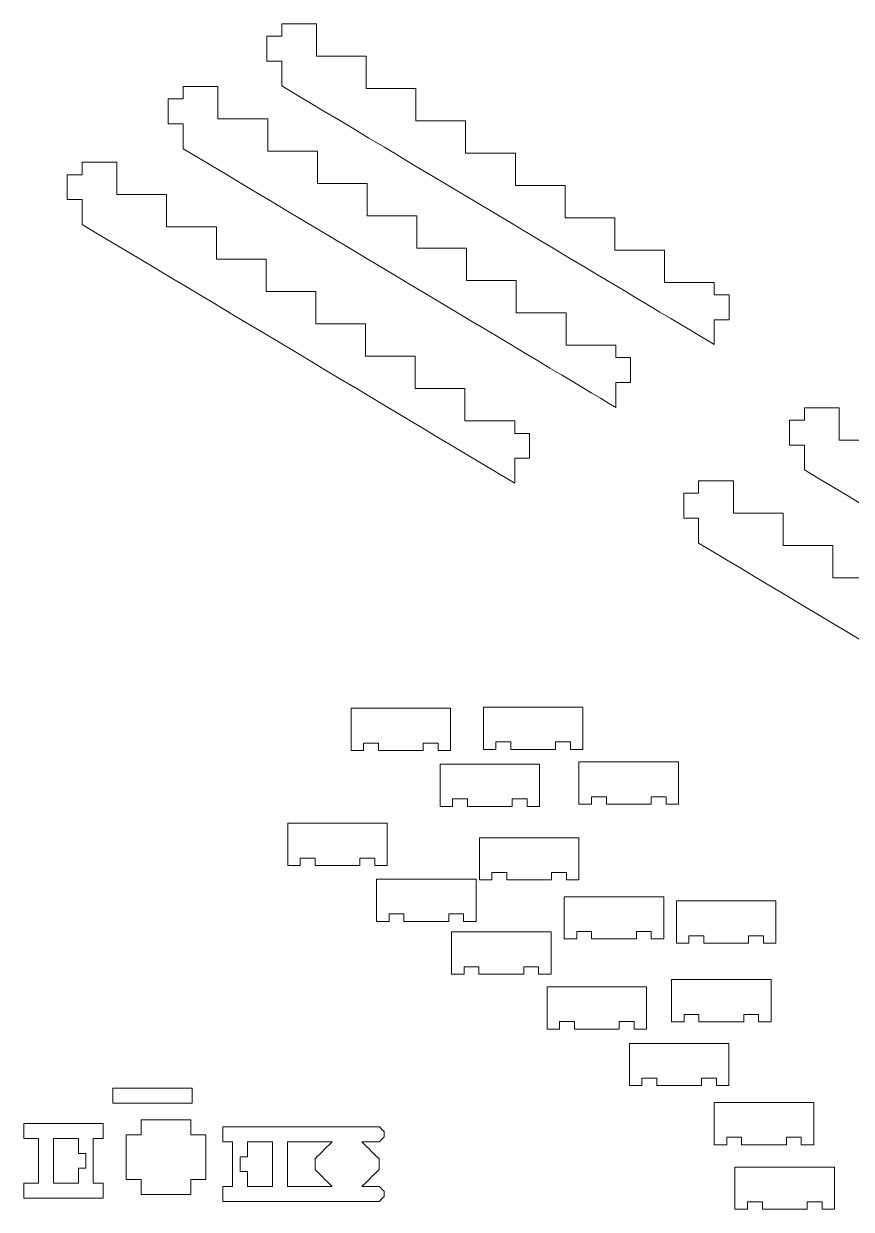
# Model space of a CAD drawing. Header units: millimetres. Extents: x -5059 to 5976, y -2595 to 3315.
# Drawn here: x -3129.2 to -2796.3, y 311.6 to 788.2 of the extents above; entities that cross this region are included whole.
import ezdxf

# ---------------------------------------------------------------- set-up
doc = ezdxf.new("R2010")
doc.units = ezdxf.units.MM
doc.header["$MEASUREMENT"] = 0
doc.layers.add('Layer 1', color=7, linetype='Continuous')

msp = doc.modelspace()

# ---------------------------------------------------------------- linework, layer by layer
at = {"layer": 'Layer 1', "color": 18, "lineweight": 9}
for points in [[(-3011.4274, 788.2408), (-3016.0941, 788.2408), (-3023.0941, 788.2408), (-3025.4274, 788.2408)], [(-3025.4274, 788.2408), (-3025.4274, 786.5742), (-3025.4274, 784.0742), (-3025.4274, 783.2408)], [(-3011.4274, 775.2408), (-3011.4274, 779.5742), (-3011.4274, 786.0742), (-3011.4274, 788.2408)], [(-3025.4274, 783.2408), (-3027.4274, 783.2408), (-3030.4274, 783.2408), (-3031.4274, 783.2408)], [(-3031.4274, 783.2408), (-3031.4274, 779.9075), (-3031.4274, 774.9075), (-3031.4274, 773.2408)], [(-3031.4274, 773.2408), (-3029.4274, 773.2408), (-3026.4274, 773.2408), (-3025.4274, 773.2408)], [(-3025.4274, 773.2408), (-3025.4274, 769.9075), (-3025.4274, 764.9075), (-3025.4274, 763.2408)], [(-2991.4274, 775.2408), (-2998.0941, 775.2408), (-3008.0941, 775.2408), (-3011.4274, 775.2408)], [(-2991.4274, 762.2408), (-2991.4274, 766.5742), (-2991.4274, 773.0742), (-2991.4274, 775.2408)], [(-3051.0601, 763.0017), (-3055.7268, 763.0017), (-3062.7268, 763.0017), (-3065.0601, 763.0017)], [(-3065.0601, 763.0017), (-3065.0601, 761.335), (-3065.0601, 758.835), (-3065.0601, 758.0017)], [(-3051.0601, 750.0017), (-3051.0601, 754.335), (-3051.0601, 760.835), (-3051.0601, 763.0017)], [(-3025.4274, 763.2408), (-2967.4274, 728.5742), (-2880.4274, 676.5742), (-2851.4274, 659.2408)], [(-3065.0601, 758.0017), (-3067.0601, 758.0017), (-3070.0601, 758.0017), (-3071.0601, 758.0017)], [(-3071.0601, 758.0017), (-3071.0601, 754.6683), (-3071.0601, 749.6683), (-3071.0601, 748.0017)], [(-2971.4274, 762.2408), (-2978.0941, 762.2408), (-2988.0941, 762.2408), (-2991.4274, 762.2408)], [(-2971.4274, 749.2408), (-2971.4274, 753.5742), (-2971.4274, 760.0742), (-2971.4274, 762.2408)], [(-3031.0601, 750.0017), (-3037.7268, 750.0017), (-3047.7268, 750.0017), (-3051.0601, 750.0017)], [(-3031.0601, 737.0017), (-3031.0601, 741.335), (-3031.0601, 747.835), (-3031.0601, 750.0017)], [(-2951.4274, 749.2408), (-2958.0941, 749.2408), (-2968.0941, 749.2408), (-2971.4274, 749.2408)], [(-2951.4274, 736.2408), (-2951.4274, 740.5742), (-2951.4274, 747.0742), (-2951.4274, 749.2408)], [(-3071.0601, 748.0017), (-3069.0601, 748.0017), (-3066.0601, 748.0017), (-3065.0601, 748.0017)], [(-3065.0601, 748.0017), (-3065.0601, 744.6683), (-3065.0601, 739.6683), (-3065.0601, 738.0017)], [(-3065.0601, 738.0017), (-3007.0601, 703.335), (-2920.0601, 651.335), (-2891.0601, 634.0017)], [(-3011.0601, 737.0017), (-3017.7268, 737.0017), (-3027.7268, 737.0017), (-3031.0601, 737.0017)], [(-3011.0601, 724.0017), (-3011.0601, 728.335), (-3011.0601, 734.835), (-3011.0601, 737.0017)], [(-2931.4274, 736.2408), (-2938.0941, 736.2408), (-2948.0941, 736.2408), (-2951.4274, 736.2408)], [(-2931.4274, 723.2408), (-2931.4274, 727.5742), (-2931.4274, 734.0742), (-2931.4274, 736.2408)], [(-3091.7001, 732.5217), (-3096.3667, 732.5217), (-3103.3667, 732.5217), (-3105.7001, 732.5217)], [(-3105.7001, 732.5217), (-3105.7001, 730.8551), (-3105.7001, 728.3551), (-3105.7001, 727.5217)], [(-3091.7001, 719.5217), (-3091.7001, 723.8551), (-3091.7001, 730.3551), (-3091.7001, 732.5217)], [(-3105.7001, 727.5217), (-3107.7001, 727.5217), (-3110.7001, 727.5217), (-3111.7001, 727.5217)], [(-3111.7001, 727.5217), (-3111.7001, 724.1884), (-3111.7001, 719.1884), (-3111.7001, 717.5217)], [(-2991.0601, 724.0017), (-2997.7268, 724.0017), (-3007.7268, 724.0017), (-3011.0601, 724.0017)], [(-2991.0601, 711.0017), (-2991.0601, 715.335), (-2991.0601, 721.835), (-2991.0601, 724.0017)], [(-2911.4274, 723.2408), (-2918.0941, 723.2408), (-2928.0941, 723.2408), (-2931.4274, 723.2408)], [(-2911.4274, 710.2408), (-2911.4274, 714.5742), (-2911.4274, 721.0742), (-2911.4274, 723.2408)], [(-3111.7001, 717.5217), (-3109.7001, 717.5217), (-3106.7001, 717.5217), (-3105.7001, 717.5217)], [(-3105.7001, 717.5217), (-3105.7001, 714.1884), (-3105.7001, 709.1884), (-3105.7001, 707.5217)], [(-3071.7001, 719.5217), (-3078.3667, 719.5217), (-3088.3667, 719.5217), (-3091.7001, 719.5217)], [(-3071.7001, 706.5217), (-3071.7001, 710.8551), (-3071.7001, 717.3551), (-3071.7001, 719.5217)], [(-2971.0601, 711.0017), (-2977.7268, 711.0017), (-2987.7268, 711.0017), (-2991.0601, 711.0017)], [(-2971.0601, 698.0017), (-2971.0601, 702.335), (-2971.0601, 708.835), (-2971.0601, 711.0017)], [(-2891.4274, 710.2408), (-2898.0941, 710.2408), (-2908.0941, 710.2408), (-2911.4274, 710.2408)], [(-2891.4274, 697.2408), (-2891.4274, 701.5742), (-2891.4274, 708.0742), (-2891.4274, 710.2408)], [(-3105.7001, 707.5217), (-3047.7001, 672.8551), (-2960.7001, 620.8551), (-2931.7001, 603.5217)], [(-3051.7001, 706.5217), (-3058.3667, 706.5217), (-3068.3667, 706.5217), (-3071.7001, 706.5217)], [(-3051.7001, 693.5217), (-3051.7001, 697.8551), (-3051.7001, 704.3551), (-3051.7001, 706.5217)], [(-2951.0601, 698.0017), (-2957.7268, 698.0017), (-2967.7268, 698.0017), (-2971.0601, 698.0017)], [(-2951.0601, 685.0017), (-2951.0601, 689.335), (-2951.0601, 695.835), (-2951.0601, 698.0017)], [(-2871.4274, 697.2408), (-2878.0941, 697.2408), (-2888.0941, 697.2408), (-2891.4274, 697.2408)], [(-2871.4274, 684.2408), (-2871.4274, 688.5742), (-2871.4274, 695.0742), (-2871.4274, 697.2408)], [(-3031.7001, 693.5217), (-3038.3667, 693.5217), (-3048.3667, 693.5217), (-3051.7001, 693.5217)], [(-3031.7001, 680.5217), (-3031.7001, 684.8551), (-3031.7001, 691.3551), (-3031.7001, 693.5217)], [(-2931.0601, 685.0017), (-2937.7268, 685.0017), (-2947.7268, 685.0017), (-2951.0601, 685.0017)], [(-2931.0601, 672.0017), (-2931.0601, 676.335), (-2931.0601, 682.835), (-2931.0601, 685.0017)], [(-2851.4274, 684.2408), (-2858.0941, 684.2408), (-2868.0941, 684.2408), (-2871.4274, 684.2408)], [(-2851.4274, 679.2408), (-2851.4274, 680.9075), (-2851.4274, 683.4075), (-2851.4274, 684.2408)], [(-3011.7001, 680.5217), (-3018.3667, 680.5217), (-3028.3667, 680.5217), (-3031.7001, 680.5217)], [(-3011.7001, 667.5217), (-3011.7001, 671.8551), (-3011.7001, 678.3551), (-3011.7001, 680.5217)], [(-2845.4274, 679.2408), (-2847.4274, 679.2408), (-2850.4274, 679.2408), (-2851.4274, 679.2408)], [(-2845.4274, 669.2408), (-2845.4274, 672.5742), (-2845.4274, 677.5742), (-2845.4274, 679.2408)], [(-2991.7001, 667.5217), (-2998.3667, 667.5217), (-3008.3667, 667.5217), (-3011.7001, 667.5217)], [(-2991.7001, 654.5217), (-2991.7001, 658.8551), (-2991.7001, 665.3551), (-2991.7001, 667.5217)], [(-2911.0601, 672.0017), (-2917.7268, 672.0017), (-2927.7268, 672.0017), (-2931.0601, 672.0017)], [(-2911.0601, 659.0017), (-2911.0601, 663.335), (-2911.0601, 669.835), (-2911.0601, 672.0017)], [(-2851.4274, 659.2408), (-2851.4274, 662.5742), (-2851.4274, 667.5742), (-2851.4274, 669.2408)], [(-2851.4274, 669.2408), (-2849.4274, 669.2408), (-2846.4274, 669.2408), (-2845.4274, 669.2408)], [(-2891.0601, 659.0017), (-2897.7268, 659.0017), (-2907.7268, 659.0017), (-2911.0601, 659.0017)], [(-2891.0601, 654.0017), (-2891.0601, 655.6683), (-2891.0601, 658.1683), (-2891.0601, 659.0017)], [(-2971.7001, 654.5217), (-2978.3667, 654.5217), (-2988.3667, 654.5217), (-2991.7001, 654.5217)], [(-2971.7001, 641.5217), (-2971.7001, 645.8551), (-2971.7001, 652.3551), (-2971.7001, 654.5217)], [(-2885.0601, 654.0017), (-2887.0601, 654.0017), (-2890.0601, 654.0017), (-2891.0601, 654.0017)], [(-2885.0601, 644.0017), (-2885.0601, 647.335), (-2885.0601, 652.335), (-2885.0601, 654.0017)], [(-2891.0601, 634.0017), (-2891.0601, 637.335), (-2891.0601, 642.335), (-2891.0601, 644.0017)], [(-2891.0601, 644.0017), (-2889.0601, 644.0017), (-2886.0601, 644.0017), (-2885.0601, 644.0017)], [(-2951.7001, 641.5217), (-2958.3667, 641.5217), (-2968.3667, 641.5217), (-2971.7001, 641.5217)], [(-2951.7001, 628.5217), (-2951.7001, 632.8551), (-2951.7001, 639.3551), (-2951.7001, 641.5217)], [(-2801.1291, 633.8202), (-2805.7958, 633.8202), (-2812.7958, 633.8202), (-2815.1291, 633.8202)], [(-2815.1291, 633.8202), (-2815.1291, 632.1535), (-2815.1291, 629.6535), (-2815.1291, 628.8202)], [(-2801.1291, 620.8202), (-2801.1291, 625.1535), (-2801.1291, 631.6535), (-2801.1291, 633.8202)], [(-2931.7001, 628.5217), (-2938.3667, 628.5217), (-2948.3667, 628.5217), (-2951.7001, 628.5217)], [(-2931.7001, 623.5217), (-2931.7001, 625.1884), (-2931.7001, 627.6884), (-2931.7001, 628.5217)], [(-2815.1291, 628.8202), (-2817.1291, 628.8202), (-2820.1291, 628.8202), (-2821.1291, 628.8202)], [(-2821.1291, 628.8202), (-2821.1291, 625.4868), (-2821.1291, 620.4868), (-2821.1291, 618.8202)], [(-2925.7001, 623.5217), (-2927.7001, 623.5217), (-2930.7001, 623.5217), (-2931.7001, 623.5217)], [(-2925.7001, 613.5217), (-2925.7001, 616.8551), (-2925.7001, 621.8551), (-2925.7001, 623.5217)], [(-2781.1291, 620.8202), (-2787.7958, 620.8202), (-2797.7958, 620.8202), (-2801.1291, 620.8202)], [(-2821.1291, 618.8202), (-2819.1291, 618.8202), (-2816.1291, 618.8202), (-2815.1291, 618.8202)], [(-2815.1291, 618.8202), (-2815.1291, 615.4868), (-2815.1291, 610.4868), (-2815.1291, 608.8202)], [(-2931.7001, 603.5217), (-2931.7001, 606.8551), (-2931.7001, 611.8551), (-2931.7001, 613.5217)], [(-2931.7001, 613.5217), (-2929.7001, 613.5217), (-2926.7001, 613.5217), (-2925.7001, 613.5217)], [(-2815.1291, 608.8202), (-2757.1291, 574.1535), (-2670.1291, 522.1535), (-2641.1291, 504.8202)], [(-2843.7267, 604.4511), (-2848.3933, 604.4511), (-2855.3933, 604.4511), (-2857.7267, 604.4511)], [(-2857.7267, 604.4511), (-2857.7267, 602.7845), (-2857.7267, 600.2845), (-2857.7267, 599.4511)], [(-2843.7267, 591.4511), (-2843.7267, 595.7845), (-2843.7267, 602.2845), (-2843.7267, 604.4511)], [(-2857.7267, 599.4511), (-2859.7267, 599.4511), (-2862.7267, 599.4511), (-2863.7267, 599.4511)], [(-2863.7267, 599.4511), (-2863.7267, 596.1178), (-2863.7267, 591.1178), (-2863.7267, 589.4511)], [(-2823.7267, 591.4511), (-2830.3933, 591.4511), (-2840.3933, 591.4511), (-2843.7267, 591.4511)], [(-2823.7267, 578.4511), (-2823.7267, 582.7845), (-2823.7267, 589.2845), (-2823.7267, 591.4511)], [(-2863.7267, 589.4511), (-2861.7267, 589.4511), (-2858.7267, 589.4511), (-2857.7267, 589.4511)], [(-2857.7267, 589.4511), (-2857.7267, 586.1178), (-2857.7267, 581.1178), (-2857.7267, 579.4511)], [(-2857.7267, 579.4511), (-2799.7267, 544.7845), (-2712.7267, 492.7845), (-2683.7267, 475.4511)], [(-2803.7267, 578.4511), (-2810.3933, 578.4511), (-2820.3933, 578.4511), (-2823.7267, 578.4511)], [(-2803.7267, 565.4511), (-2803.7267, 569.7845), (-2803.7267, 576.2845), (-2803.7267, 578.4511)], [(-2783.7267, 565.4511), (-2790.3933, 565.4511), (-2800.3933, 565.4511), (-2803.7267, 565.4511)], [(-2957.4591, 513.0222), (-2970.7924, 513.0222), (-2990.7924, 513.0222), (-2997.4591, 513.0222)], [(-2997.4591, 513.0222), (-2997.4591, 507.3555), (-2997.4591, 498.8555), (-2997.4591, 496.0222)], [(-2957.4591, 496.0222), (-2957.4591, 501.6889), (-2957.4591, 510.1889), (-2957.4591, 513.0222)], [(-2904.2535, 513.4951), (-2917.5868, 513.4951), (-2937.5868, 513.4951), (-2944.2535, 513.4951)], [(-2944.2535, 513.4951), (-2944.2535, 507.8284), (-2944.2535, 499.3284), (-2944.2535, 496.4951)], [(-2904.2535, 496.4951), (-2904.2535, 502.1618), (-2904.2535, 510.6618), (-2904.2535, 513.4951)], [(-2997.4591, 496.0222), (-2995.7924, 496.0222), (-2993.2924, 496.0222), (-2992.4591, 496.0222)], [(-2992.4591, 496.0222), (-2992.4591, 497.0222), (-2992.4591, 498.5222), (-2992.4591, 499.0222)], [(-2992.4591, 499.0222), (-2990.4591, 499.0222), (-2987.4591, 499.0222), (-2986.4591, 499.0222)], [(-2986.4591, 499.0222), (-2986.4591, 498.0222), (-2986.4591, 496.5222), (-2986.4591, 496.0222)], [(-2986.4591, 496.0222), (-2980.4591, 496.0222), (-2971.4591, 496.0222), (-2968.4591, 496.0222)], [(-2968.4591, 496.0222), (-2968.4591, 497.0222), (-2968.4591, 498.5222), (-2968.4591, 499.0222)], [(-2968.4591, 499.0222), (-2966.4591, 499.0222), (-2963.4591, 499.0222), (-2962.4591, 499.0222)], [(-2962.4591, 499.0222), (-2962.4591, 498.0222), (-2962.4591, 496.5222), (-2962.4591, 496.0222)], [(-2962.4591, 496.0222), (-2960.7924, 496.0222), (-2958.2924, 496.0222), (-2957.4591, 496.0222)], [(-2944.2535, 496.4951), (-2942.5868, 496.4951), (-2940.0868, 496.4951), (-2939.2535, 496.4951)], [(-2939.2535, 496.4951), (-2939.2535, 497.4951), (-2939.2535, 498.9951), (-2939.2535, 499.4951)], [(-2939.2535, 499.4951), (-2937.2535, 499.4951), (-2934.2535, 499.4951), (-2933.2535, 499.4951)], [(-2933.2535, 499.4951), (-2933.2535, 498.4951), (-2933.2535, 496.9951), (-2933.2535, 496.4951)], [(-2933.2535, 496.4951), (-2927.2535, 496.4951), (-2918.2535, 496.4951), (-2915.2535, 496.4951)], [(-2915.2535, 496.4951), (-2915.2535, 497.4951), (-2915.2535, 498.9951), (-2915.2535, 499.4951)], [(-2915.2535, 499.4951), (-2913.2535, 499.4951), (-2910.2535, 499.4951), (-2909.2535, 499.4951)], [(-2909.2535, 499.4951), (-2909.2535, 498.4951), (-2909.2535, 496.9951), (-2909.2535, 496.4951)], [(-2909.2535, 496.4951), (-2907.5868, 496.4951), (-2905.0868, 496.4951), (-2904.2535, 496.4951)], [(-2865.8374, 491.4598), (-2879.1707, 491.4598), (-2899.1707, 491.4598), (-2905.8374, 491.4598)], [(-2905.8374, 491.4598), (-2905.8374, 485.7932), (-2905.8374, 477.2932), (-2905.8374, 474.4598)], [(-2865.8374, 474.4598), (-2865.8374, 480.1265), (-2865.8374, 488.6265), (-2865.8374, 491.4598)], [(-2921.7468, 490.5684), (-2935.0801, 490.5684), (-2955.0801, 490.5684), (-2961.7468, 490.5684)], [(-2961.7468, 490.5684), (-2961.7468, 484.9017), (-2961.7468, 476.4017), (-2961.7468, 473.5684)], [(-2921.7468, 473.5684), (-2921.7468, 479.235), (-2921.7468, 487.735), (-2921.7468, 490.5684)], [(-2900.8374, 474.4598), (-2900.8374, 475.4598), (-2900.8374, 476.9598), (-2900.8374, 477.4598)], [(-2900.8374, 477.4598), (-2898.8374, 477.4598), (-2895.8374, 477.4598), (-2894.8374, 477.4598)], [(-2894.8374, 477.4598), (-2894.8374, 476.4598), (-2894.8374, 474.9598), (-2894.8374, 474.4598)], [(-2876.8374, 474.4598), (-2876.8374, 475.4598), (-2876.8374, 476.9598), (-2876.8374, 477.4598)], [(-2876.8374, 477.4598), (-2874.8374, 477.4598), (-2871.8374, 477.4598), (-2870.8374, 477.4598)], [(-2870.8374, 477.4598), (-2870.8374, 476.4598), (-2870.8374, 474.9598), (-2870.8374, 474.4598)], [(-2961.7468, 473.5684), (-2960.0801, 473.5684), (-2957.5801, 473.5684), (-2956.7468, 473.5684)], [(-2956.7468, 473.5684), (-2956.7468, 474.5684), (-2956.7468, 476.0684), (-2956.7468, 476.5684)], [(-2956.7468, 476.5684), (-2954.7468, 476.5684), (-2951.7468, 476.5684), (-2950.7468, 476.5684)], [(-2950.7468, 476.5684), (-2950.7468, 475.5684), (-2950.7468, 474.0684), (-2950.7468, 473.5684)], [(-2950.7468, 473.5684), (-2944.7468, 473.5684), (-2935.7468, 473.5684), (-2932.7468, 473.5684)], [(-2932.7468, 473.5684), (-2932.7468, 474.5684), (-2932.7468, 476.0684), (-2932.7468, 476.5684)], [(-2932.7468, 476.5684), (-2930.7468, 476.5684), (-2927.7468, 476.5684), (-2926.7468, 476.5684)], [(-2926.7468, 476.5684), (-2926.7468, 475.5684), (-2926.7468, 474.0684), (-2926.7468, 473.5684)], [(-2926.7468, 473.5684), (-2925.0801, 473.5684), (-2922.5801, 473.5684), (-2921.7468, 473.5684)], [(-2905.8374, 474.4598), (-2904.1707, 474.4598), (-2901.6707, 474.4598), (-2900.8374, 474.4598)], [(-2894.8374, 474.4598), (-2888.8374, 474.4598), (-2879.8374, 474.4598), (-2876.8374, 474.4598)], [(-2870.8374, 474.4598), (-2869.1707, 474.4598), (-2866.6707, 474.4598), (-2865.8374, 474.4598)], [(-2982.9639, 466.8041), (-2996.2973, 466.8041), (-3016.2973, 466.8041), (-3022.9639, 466.8041)], [(-3022.9639, 466.8041), (-3022.9639, 461.1374), (-3022.9639, 452.6374), (-3022.9639, 449.8041)], [(-2982.9639, 449.8041), (-2982.9639, 455.4708), (-2982.9639, 463.9708), (-2982.9639, 466.8041)], [(-2905.8668, 461.0017), (-2919.2002, 461.0017), (-2939.2002, 461.0017), (-2945.8668, 461.0017)], [(-2945.8668, 461.0017), (-2945.8668, 455.335), (-2945.8668, 446.835), (-2945.8668, 444.0017)], [(-2905.8668, 444.0017), (-2905.8668, 449.6683), (-2905.8668, 458.1683), (-2905.8668, 461.0017)], [(-3022.9639, 449.8041), (-3021.2973, 449.8041), (-3018.7973, 449.8041), (-3017.9639, 449.8041)], [(-3017.9639, 449.8041), (-3017.9639, 450.8041), (-3017.9639, 452.3041), (-3017.9639, 452.8041)], [(-3017.9639, 452.8041), (-3015.9639, 452.8041), (-3012.9639, 452.8041), (-3011.9639, 452.8041)], [(-3011.9639, 452.8041), (-3011.9639, 451.8041), (-3011.9639, 450.3041), (-3011.9639, 449.8041)], [(-3011.9639, 449.8041), (-3005.9639, 449.8041), (-2996.9639, 449.8041), (-2993.9639, 449.8041)], [(-2993.9639, 449.8041), (-2993.9639, 450.8041), (-2993.9639, 452.3041), (-2993.9639, 452.8041)], [(-2993.9639, 452.8041), (-2991.9639, 452.8041), (-2988.9639, 452.8041), (-2987.9639, 452.8041)], [(-2987.9639, 452.8041), (-2987.9639, 451.8041), (-2987.9639, 450.3041), (-2987.9639, 449.8041)], [(-2987.9639, 449.8041), (-2986.2973, 449.8041), (-2983.7973, 449.8041), (-2982.9639, 449.8041)], [(-2947.2516, 444.3503), (-2960.585, 444.3503), (-2980.585, 444.3503), (-2987.2516, 444.3503)], [(-2987.2516, 444.3503), (-2987.2516, 438.6836), (-2987.2516, 430.1836), (-2987.2516, 427.3503)], [(-2947.2516, 427.3503), (-2947.2516, 433.0169), (-2947.2516, 441.5169), (-2947.2516, 444.3503)], [(-2945.8668, 444.0017), (-2944.2002, 444.0017), (-2941.7002, 444.0017), (-2940.8668, 444.0017)], [(-2940.8668, 444.0017), (-2940.8668, 445.0017), (-2940.8668, 446.5017), (-2940.8668, 447.0017)], [(-2940.8668, 447.0017), (-2938.8668, 447.0017), (-2935.8668, 447.0017), (-2934.8668, 447.0017)], [(-2934.8668, 447.0017), (-2934.8668, 446.0017), (-2934.8668, 444.5017), (-2934.8668, 444.0017)], [(-2934.8668, 444.0017), (-2928.8668, 444.0017), (-2919.8668, 444.0017), (-2916.8668, 444.0017)], [(-2916.8668, 444.0017), (-2916.8668, 445.0017), (-2916.8668, 446.5017), (-2916.8668, 447.0017)], [(-2916.8668, 447.0017), (-2914.8668, 447.0017), (-2911.8668, 447.0017), (-2910.8668, 447.0017)], [(-2910.8668, 447.0017), (-2910.8668, 446.0017), (-2910.8668, 444.5017), (-2910.8668, 444.0017)], [(-2910.8668, 444.0017), (-2909.2002, 444.0017), (-2906.7002, 444.0017), (-2905.8668, 444.0017)], [(-2871.7485, 437.2671), (-2885.0818, 437.2671), (-2905.0818, 437.2671), (-2911.7485, 437.2671)], [(-2911.7485, 437.2671), (-2911.7485, 431.6005), (-2911.7485, 423.1005), (-2911.7485, 420.2671)], [(-2871.7485, 420.2671), (-2871.7485, 425.9338), (-2871.7485, 434.4338), (-2871.7485, 437.2671)], [(-2826.6001, 435.6017), (-2839.9334, 435.6017), (-2859.9334, 435.6017), (-2866.6001, 435.6017)], [(-2866.6001, 435.6017), (-2866.6001, 429.9351), (-2866.6001, 421.4351), (-2866.6001, 418.6017)], [(-2826.6001, 418.6017), (-2826.6001, 424.2684), (-2826.6001, 432.7684), (-2826.6001, 435.6017)], [(-2982.2516, 427.3503), (-2982.2516, 428.3503), (-2982.2516, 429.8503), (-2982.2516, 430.3503)], [(-2982.2516, 430.3503), (-2980.2516, 430.3503), (-2977.2516, 430.3503), (-2976.2516, 430.3503)], [(-2976.2516, 430.3503), (-2976.2516, 429.3503), (-2976.2516, 427.8503), (-2976.2516, 427.3503)], [(-2958.2516, 427.3503), (-2958.2516, 428.3503), (-2958.2516, 429.8503), (-2958.2516, 430.3503)], [(-2958.2516, 430.3503), (-2956.2516, 430.3503), (-2953.2516, 430.3503), (-2952.2516, 430.3503)], [(-2952.2516, 430.3503), (-2952.2516, 429.3503), (-2952.2516, 427.8503), (-2952.2516, 427.3503)], [(-2987.2516, 427.3503), (-2985.585, 427.3503), (-2983.085, 427.3503), (-2982.2516, 427.3503)], [(-2976.2516, 427.3503), (-2970.2516, 427.3503), (-2961.2516, 427.3503), (-2958.2516, 427.3503)], [(-2952.2516, 427.3503), (-2950.585, 427.3503), (-2948.085, 427.3503), (-2947.2516, 427.3503)], [(-2917.089, 423.0881), (-2930.4224, 423.0881), (-2950.4224, 423.0881), (-2957.089, 423.0881)], [(-2957.089, 423.0881), (-2957.089, 417.4214), (-2957.089, 408.9214), (-2957.089, 406.0881)], [(-2917.089, 406.0881), (-2917.089, 411.7548), (-2917.089, 420.2548), (-2917.089, 423.0881)], [(-2911.7485, 420.2671), (-2910.0818, 420.2671), (-2907.5818, 420.2671), (-2906.7485, 420.2671)], [(-2906.7485, 420.2671), (-2906.7485, 421.2671), (-2906.7485, 422.7671), (-2906.7485, 423.2671)], [(-2906.7485, 423.2671), (-2904.7485, 423.2671), (-2901.7485, 423.2671), (-2900.7485, 423.2671)], [(-2900.7485, 423.2671), (-2900.7485, 422.2671), (-2900.7485, 420.7671), (-2900.7485, 420.2671)], [(-2900.7485, 420.2671), (-2894.7485, 420.2671), (-2885.7485, 420.2671), (-2882.7485, 420.2671)], [(-2882.7485, 420.2671), (-2882.7485, 421.2671), (-2882.7485, 422.7671), (-2882.7485, 423.2671)], [(-2882.7485, 423.2671), (-2880.7485, 423.2671), (-2877.7485, 423.2671), (-2876.7485, 423.2671)], [(-2876.7485, 423.2671), (-2876.7485, 422.2671), (-2876.7485, 420.7671), (-2876.7485, 420.2671)], [(-2876.7485, 420.2671), (-2875.0818, 420.2671), (-2872.5818, 420.2671), (-2871.7485, 420.2671)], [(-2861.6001, 418.6017), (-2861.6001, 419.6017), (-2861.6001, 421.1017), (-2861.6001, 421.6017)], [(-2861.6001, 421.6017), (-2859.6001, 421.6017), (-2856.6001, 421.6017), (-2855.6001, 421.6017)], [(-2855.6001, 421.6017), (-2855.6001, 420.6017), (-2855.6001, 419.1017), (-2855.6001, 418.6017)], [(-2837.6001, 418.6017), (-2837.6001, 419.6017), (-2837.6001, 421.1017), (-2837.6001, 421.6017)], [(-2837.6001, 421.6017), (-2835.6001, 421.6017), (-2832.6001, 421.6017), (-2831.6001, 421.6017)], [(-2831.6001, 421.6017), (-2831.6001, 420.6017), (-2831.6001, 419.1017), (-2831.6001, 418.6017)], [(-2866.6001, 418.6017), (-2864.9334, 418.6017), (-2862.4334, 418.6017), (-2861.6001, 418.6017)], [(-2855.6001, 418.6017), (-2849.6001, 418.6017), (-2840.6001, 418.6017), (-2837.6001, 418.6017)], [(-2831.6001, 418.6017), (-2829.9334, 418.6017), (-2827.4334, 418.6017), (-2826.6001, 418.6017)], [(-2957.089, 406.0881), (-2955.4224, 406.0881), (-2952.9224, 406.0881), (-2952.089, 406.0881)], [(-2952.089, 406.0881), (-2952.089, 407.0881), (-2952.089, 408.5881), (-2952.089, 409.0881)], [(-2952.089, 409.0881), (-2950.089, 409.0881), (-2947.089, 409.0881), (-2946.089, 409.0881)], [(-2946.089, 409.0881), (-2946.089, 408.0881), (-2946.089, 406.5881), (-2946.089, 406.0881)], [(-2946.089, 406.0881), (-2940.089, 406.0881), (-2931.089, 406.0881), (-2928.089, 406.0881)], [(-2928.089, 406.0881), (-2928.089, 407.0881), (-2928.089, 408.5881), (-2928.089, 409.0881)], [(-2928.089, 409.0881), (-2926.089, 409.0881), (-2923.089, 409.0881), (-2922.089, 409.0881)], [(-2922.089, 409.0881), (-2922.089, 408.0881), (-2922.089, 406.5881), (-2922.089, 406.0881)], [(-2922.089, 406.0881), (-2920.4224, 406.0881), (-2917.9224, 406.0881), (-2917.089, 406.0881)], [(-2878.6729, 401.0528), (-2892.0063, 401.0528), (-2912.0063, 401.0528), (-2918.6729, 401.0528)], [(-2918.6729, 401.0528), (-2918.6729, 395.3862), (-2918.6729, 386.8862), (-2918.6729, 384.0528)], [(-2878.6729, 384.0528), (-2878.6729, 389.7195), (-2878.6729, 398.2195), (-2878.6729, 401.0528)], [(-2828.5779, 403.9557), (-2841.9113, 403.9557), (-2861.9113, 403.9557), (-2868.5779, 403.9557)], [(-2868.5779, 403.9557), (-2868.5779, 398.289), (-2868.5779, 389.789), (-2868.5779, 386.9557)], [(-2828.5779, 386.9557), (-2828.5779, 392.6224), (-2828.5779, 401.1224), (-2828.5779, 403.9557)], [(-2913.6729, 384.0528), (-2913.6729, 385.0528), (-2913.6729, 386.5528), (-2913.6729, 387.0528)], [(-2913.6729, 387.0528), (-2911.6729, 387.0528), (-2908.6729, 387.0528), (-2907.6729, 387.0528)], [(-2907.6729, 387.0528), (-2907.6729, 386.0528), (-2907.6729, 384.5528), (-2907.6729, 384.0528)], [(-2889.6729, 384.0528), (-2889.6729, 385.0528), (-2889.6729, 386.5528), (-2889.6729, 387.0528)], [(-2889.6729, 387.0528), (-2887.6729, 387.0528), (-2884.6729, 387.0528), (-2883.6729, 387.0528)], [(-2883.6729, 387.0528), (-2883.6729, 386.0528), (-2883.6729, 384.5528), (-2883.6729, 384.0528)], [(-2868.5779, 386.9557), (-2866.9113, 386.9557), (-2864.4113, 386.9557), (-2863.5779, 386.9557)], [(-2863.5779, 386.9557), (-2863.5779, 387.9557), (-2863.5779, 389.4557), (-2863.5779, 389.9557)], [(-2863.5779, 389.9557), (-2861.5779, 389.9557), (-2858.5779, 389.9557), (-2857.5779, 389.9557)], [(-2857.5779, 389.9557), (-2857.5779, 388.9557), (-2857.5779, 387.4557), (-2857.5779, 386.9557)], [(-2857.5779, 386.9557), (-2851.5779, 386.9557), (-2842.5779, 386.9557), (-2839.5779, 386.9557)], [(-2839.5779, 386.9557), (-2839.5779, 387.9557), (-2839.5779, 389.4557), (-2839.5779, 389.9557)], [(-2839.5779, 389.9557), (-2837.5779, 389.9557), (-2834.5779, 389.9557), (-2833.5779, 389.9557)], [(-2833.5779, 389.9557), (-2833.5779, 388.9557), (-2833.5779, 387.4557), (-2833.5779, 386.9557)], [(-2833.5779, 386.9557), (-2831.9113, 386.9557), (-2829.4113, 386.9557), (-2828.5779, 386.9557)], [(-2918.6729, 384.0528), (-2917.0063, 384.0528), (-2914.5063, 384.0528), (-2913.6729, 384.0528)], [(-2907.6729, 384.0528), (-2901.6729, 384.0528), (-2892.6729, 384.0528), (-2889.6729, 384.0528)], [(-2883.6729, 384.0528), (-2882.0063, 384.0528), (-2879.5063, 384.0528), (-2878.6729, 384.0528)], [(-2845.5435, 378.3073), (-2858.8768, 378.3073), (-2878.8768, 378.3073), (-2885.5435, 378.3073)], [(-2885.5435, 378.3073), (-2885.5435, 372.6406), (-2885.5435, 364.1406), (-2885.5435, 361.3073)], [(-2845.5435, 361.3073), (-2845.5435, 366.9739), (-2845.5435, 375.4739), (-2845.5435, 378.3073)], [(-2880.5435, 361.3073), (-2880.5435, 362.3073), (-2880.5435, 363.8073), (-2880.5435, 364.3073)], [(-2880.5435, 364.3073), (-2878.5435, 364.3073), (-2875.5435, 364.3073), (-2874.5435, 364.3073)], [(-2874.5435, 364.3073), (-2874.5435, 363.3073), (-2874.5435, 361.8073), (-2874.5435, 361.3073)], [(-2856.5435, 361.3073), (-2856.5435, 362.3073), (-2856.5435, 363.8073), (-2856.5435, 364.3073)], [(-2856.5435, 364.3073), (-2854.5435, 364.3073), (-2851.5435, 364.3073), (-2850.5435, 364.3073)], [(-2850.5435, 364.3073), (-2850.5435, 363.3073), (-2850.5435, 361.8073), (-2850.5435, 361.3073)], [(-3093.3873, 360.3324), (-3082.7207, 360.3324), (-3066.7207, 360.3324), (-3061.3873, 360.3324)], [(-3093.3873, 360.3324), (-3093.3873, 358.3324), (-3093.3873, 355.3324), (-3093.3873, 354.3324)], [(-3061.3873, 354.3324), (-3061.3873, 356.3324), (-3061.3873, 359.3324), (-3061.3873, 360.3324)], [(-2885.5435, 361.3073), (-2883.8768, 361.3073), (-2881.3768, 361.3073), (-2880.5435, 361.3073)], [(-2874.5435, 361.3073), (-2868.5435, 361.3073), (-2859.5435, 361.3073), (-2856.5435, 361.3073)], [(-2850.5435, 361.3073), (-2848.8768, 361.3073), (-2846.3768, 361.3073), (-2845.5435, 361.3073)], [(-3061.3873, 354.3324), (-3072.054, 354.3324), (-3088.054, 354.3324), (-3093.3873, 354.3324)], [(-2811.4251, 354.5727), (-2824.7585, 354.5727), (-2844.7585, 354.5727), (-2851.4251, 354.5727)], [(-2851.4251, 354.5727), (-2851.4251, 348.9061), (-2851.4251, 340.4061), (-2851.4251, 337.5727)], [(-2811.4251, 337.5727), (-2811.4251, 343.2394), (-2811.4251, 351.7394), (-2811.4251, 354.5727)], [(-3129.2098, 346.0828), (-3118.5431, 346.0828), (-3102.5431, 346.0828), (-3097.2098, 346.0828)], [(-3129.2098, 340.0828), (-3129.2098, 342.0828), (-3129.2098, 345.0828), (-3129.2098, 346.0828)], [(-3097.2098, 346.0828), (-3097.2098, 344.0828), (-3097.2098, 341.0828), (-3097.2098, 340.0828)], [(-3061.9601, 347.5432), (-3068.6267, 347.5432), (-3078.6267, 347.5432), (-3081.9601, 347.5432)], [(-3081.9601, 347.5432), (-3081.9601, 345.5432), (-3081.9601, 342.5432), (-3081.9601, 341.5432)], [(-3061.9601, 341.5432), (-3061.9601, 343.5432), (-3061.9601, 346.5432), (-3061.9601, 347.5432)], [(-3049.1511, 338.7369), (-3049.1511, 340.7369), (-3049.1511, 343.7369), (-3049.1511, 344.7369)], [(-3049.1511, 344.7369), (-3028.1511, 344.7369), (-2996.6511, 344.7369), (-2986.1511, 344.7369)], [(-2986.1511, 344.7369), (-2985.4844, 344.0703), (-2984.4844, 343.0703), (-2984.1511, 342.7369)], [(-3123.2098, 340.0828), (-3125.2098, 340.0828), (-3128.2098, 340.0828), (-3129.2098, 340.0828)], [(-3123.2098, 322.0828), (-3123.2098, 328.0828), (-3123.2098, 337.0828), (-3123.2098, 340.0828)], [(-3117.2098, 340.0828), (-3117.2098, 334.0828), (-3117.2098, 325.0828), (-3117.2098, 322.0828)], [(-3107.2098, 340.0828), (-3110.5431, 340.0828), (-3115.5431, 340.0828), (-3117.2098, 340.0828)], [(-3107.2098, 340.0828), (-3107.2098, 338.0828), (-3107.2098, 335.0828), (-3107.2098, 334.0828)], [(-3101.2098, 340.0828), (-3101.2098, 334.0828), (-3101.2098, 325.0828), (-3101.2098, 322.0828)], [(-3097.2098, 340.0828), (-3098.5431, 340.0828), (-3100.5431, 340.0828), (-3101.2098, 340.0828)], [(-3081.9601, 341.5432), (-3083.9601, 341.5432), (-3086.9601, 341.5432), (-3087.9601, 341.5432)], [(-3087.9601, 341.5432), (-3087.9601, 335.5432), (-3087.9601, 326.5432), (-3087.9601, 323.5432)], [(-3055.9601, 341.5432), (-3057.9601, 341.5432), (-3060.9601, 341.5432), (-3061.9601, 341.5432)], [(-3055.9601, 323.5432), (-3055.9601, 329.5432), (-3055.9601, 338.5432), (-3055.9601, 341.5432)], [(-3045.1511, 338.7369), (-3046.4844, 338.7369), (-3048.4844, 338.7369), (-3049.1511, 338.7369)], [(-3045.1511, 320.7369), (-3045.1511, 326.7369), (-3045.1511, 335.7369), (-3045.1511, 338.7369)], [(-3029.1511, 338.7369), (-3032.4844, 338.7369), (-3037.4844, 338.7369), (-3039.1511, 338.7369)], [(-3039.1511, 332.7369), (-3039.1511, 334.7369), (-3039.1511, 337.7369), (-3039.1511, 338.7369)], [(-3029.1511, 320.7369), (-3029.1511, 326.7369), (-3029.1511, 335.7369), (-3029.1511, 338.7369)], [(-3023.1511, 338.7369), (-3023.1511, 332.7369), (-3023.1511, 323.7369), (-3023.1511, 320.7369)], [(-3005.1511, 338.7369), (-3011.1511, 338.7369), (-3020.1511, 338.7369), (-3023.1511, 338.7369)], [(-3012.0297, 331.8583), (-3009.7369, 334.1512), (-3006.2975, 337.5905), (-3005.1511, 338.7369)], [(-2986.1511, 338.7369), (-2988.4844, 338.7369), (-2991.9844, 338.7369), (-2993.1511, 338.7369)], [(-2993.1511, 338.7369), (-2990.8582, 336.444), (-2987.4188, 333.0047), (-2986.2724, 331.8583)], [(-2984.1511, 340.7369), (-2984.8177, 340.0703), (-2985.8177, 339.0703), (-2986.1511, 338.7369)], [(-2984.1511, 342.7369), (-2984.1511, 342.0703), (-2984.1511, 341.0703), (-2984.1511, 340.7369)], [(-2846.4251, 337.5727), (-2846.4251, 338.5727), (-2846.4251, 340.0727), (-2846.4251, 340.5727)], [(-2846.4251, 340.5727), (-2844.4251, 340.5727), (-2841.4251, 340.5727), (-2840.4251, 340.5727)], [(-2840.4251, 340.5727), (-2840.4251, 339.5727), (-2840.4251, 338.0727), (-2840.4251, 337.5727)], [(-2822.4251, 337.5727), (-2822.4251, 338.5727), (-2822.4251, 340.0727), (-2822.4251, 340.5727)], [(-2822.4251, 340.5727), (-2820.4251, 340.5727), (-2817.4251, 340.5727), (-2816.4251, 340.5727)], [(-2816.4251, 340.5727), (-2816.4251, 339.5727), (-2816.4251, 338.0727), (-2816.4251, 337.5727)], [(-3104.2098, 334.0828), (-3105.2098, 334.0828), (-3106.7098, 334.0828), (-3107.2098, 334.0828)], [(-3104.2098, 328.0828), (-3104.2098, 330.0828), (-3104.2098, 333.0828), (-3104.2098, 334.0828)], [(-2851.4251, 337.5727), (-2849.7585, 337.5727), (-2847.2585, 337.5727), (-2846.4251, 337.5727)], [(-2840.4251, 337.5727), (-2834.4251, 337.5727), (-2825.4251, 337.5727), (-2822.4251, 337.5727)], [(-2816.4251, 337.5727), (-2814.7585, 337.5727), (-2812.2585, 337.5727), (-2811.4251, 337.5727)], [(-3039.1511, 332.7369), (-3040.1511, 332.7369), (-3041.6511, 332.7369), (-3042.1511, 332.7369)], [(-3042.1511, 332.7369), (-3042.1511, 330.7369), (-3042.1511, 327.7369), (-3042.1511, 326.7369)], [(-3012.0297, 327.6156), (-3012.0297, 329.0298), (-3012.0297, 331.1512), (-3012.0297, 331.8583)], [(-2986.2724, 331.8583), (-2986.2724, 330.444), (-2986.2724, 328.3227), (-2986.2724, 327.6156)], [(-3107.2098, 328.0828), (-3106.2098, 328.0828), (-3104.7098, 328.0828), (-3104.2098, 328.0828)], [(-3107.2098, 322.0828), (-3107.2098, 324.0828), (-3107.2098, 327.0828), (-3107.2098, 328.0828)], [(-3042.1511, 326.7369), (-3041.1511, 326.7369), (-3039.6511, 326.7369), (-3039.1511, 326.7369)], [(-3039.1511, 326.7369), (-3039.1511, 324.7369), (-3039.1511, 321.7369), (-3039.1511, 320.7369)], [(-3005.1511, 320.7369), (-3007.444, 323.0298), (-3010.8833, 326.4692), (-3012.0297, 327.6156)], [(-2986.2724, 327.6156), (-2988.5653, 325.3227), (-2992.0046, 321.8834), (-2993.1511, 320.7369)], [(-2803.084, 328.6019), (-2816.4174, 328.6019), (-2836.4174, 328.6019), (-2843.084, 328.6019)], [(-2843.084, 328.6019), (-2843.084, 322.9353), (-2843.084, 314.4353), (-2843.084, 311.6019)], [(-2803.084, 311.6019), (-2803.084, 317.2686), (-2803.084, 325.7686), (-2803.084, 328.6019)], [(-3129.2098, 322.0828), (-3127.2098, 322.0828), (-3124.2098, 322.0828), (-3123.2098, 322.0828)], [(-3129.2098, 316.0828), (-3129.2098, 318.0828), (-3129.2098, 321.0828), (-3129.2098, 322.0828)], [(-3117.2098, 322.0828), (-3113.8764, 322.0828), (-3108.8764, 322.0828), (-3107.2098, 322.0828)], [(-3101.2098, 322.0828), (-3099.8764, 322.0828), (-3097.8764, 322.0828), (-3097.2098, 322.0828)], [(-3097.2098, 322.0828), (-3097.2098, 320.0828), (-3097.2098, 317.0828), (-3097.2098, 316.0828)], [(-3087.9601, 323.5432), (-3085.9601, 323.5432), (-3082.9601, 323.5432), (-3081.9601, 323.5432)], [(-3081.9601, 323.5432), (-3081.9601, 321.5432), (-3081.9601, 318.5432), (-3081.9601, 317.5432)], [(-3061.9601, 317.5432), (-3061.9601, 319.5432), (-3061.9601, 322.5432), (-3061.9601, 323.5432)], [(-3061.9601, 323.5432), (-3059.9601, 323.5432), (-3056.9601, 323.5432), (-3055.9601, 323.5432)], [(-3049.1511, 314.7369), (-3049.1511, 316.7369), (-3049.1511, 319.7369), (-3049.1511, 320.7369)], [(-3049.1511, 320.7369), (-3047.8177, 320.7369), (-3045.8177, 320.7369), (-3045.1511, 320.7369)], [(-3039.1511, 320.7369), (-3035.8177, 320.7369), (-3030.8177, 320.7369), (-3029.1511, 320.7369)], [(-3023.1511, 320.7369), (-3017.1511, 320.7369), (-3008.1511, 320.7369), (-3005.1511, 320.7369)], [(-2993.1511, 320.7369), (-2990.8177, 320.7369), (-2987.3177, 320.7369), (-2986.1511, 320.7369)], [(-2986.1511, 320.7369), (-2985.4844, 320.0703), (-2984.4844, 319.0703), (-2984.1511, 318.7369)], [(-3097.2098, 316.0828), (-3107.8764, 316.0828), (-3123.8764, 316.0828), (-3129.2098, 316.0828)], [(-3081.9601, 317.5432), (-3075.2934, 317.5432), (-3065.2934, 317.5432), (-3061.9601, 317.5432)], [(-2986.1511, 314.7369), (-3007.1511, 314.7369), (-3038.6511, 314.7369), (-3049.1511, 314.7369)], [(-2984.1511, 316.7369), (-2984.8177, 316.0703), (-2985.8177, 315.0703), (-2986.1511, 314.7369)], [(-2984.1511, 318.7369), (-2984.1511, 318.0703), (-2984.1511, 317.0703), (-2984.1511, 316.7369)], [(-2838.084, 311.6019), (-2838.084, 312.6019), (-2838.084, 314.1019), (-2838.084, 314.6019)], [(-2838.084, 314.6019), (-2836.084, 314.6019), (-2833.084, 314.6019), (-2832.084, 314.6019)], [(-2832.084, 314.6019), (-2832.084, 313.6019), (-2832.084, 312.1019), (-2832.084, 311.6019)], [(-2814.084, 311.6019), (-2814.084, 312.6019), (-2814.084, 314.1019), (-2814.084, 314.6019)], [(-2814.084, 314.6019), (-2812.084, 314.6019), (-2809.084, 314.6019), (-2808.084, 314.6019)], [(-2808.084, 314.6019), (-2808.084, 313.6019), (-2808.084, 312.1019), (-2808.084, 311.6019)], [(-2843.084, 311.6019), (-2841.4174, 311.6019), (-2838.9174, 311.6019), (-2838.084, 311.6019)], [(-2832.084, 311.6019), (-2826.084, 311.6019), (-2817.084, 311.6019), (-2814.084, 311.6019)], [(-2808.084, 311.6019), (-2806.4174, 311.6019), (-2803.9174, 311.6019), (-2803.084, 311.6019)]]:
    msp.add_open_spline(points, degree=3, dxfattribs=at)

doc.saveas('drawing.dxf')
